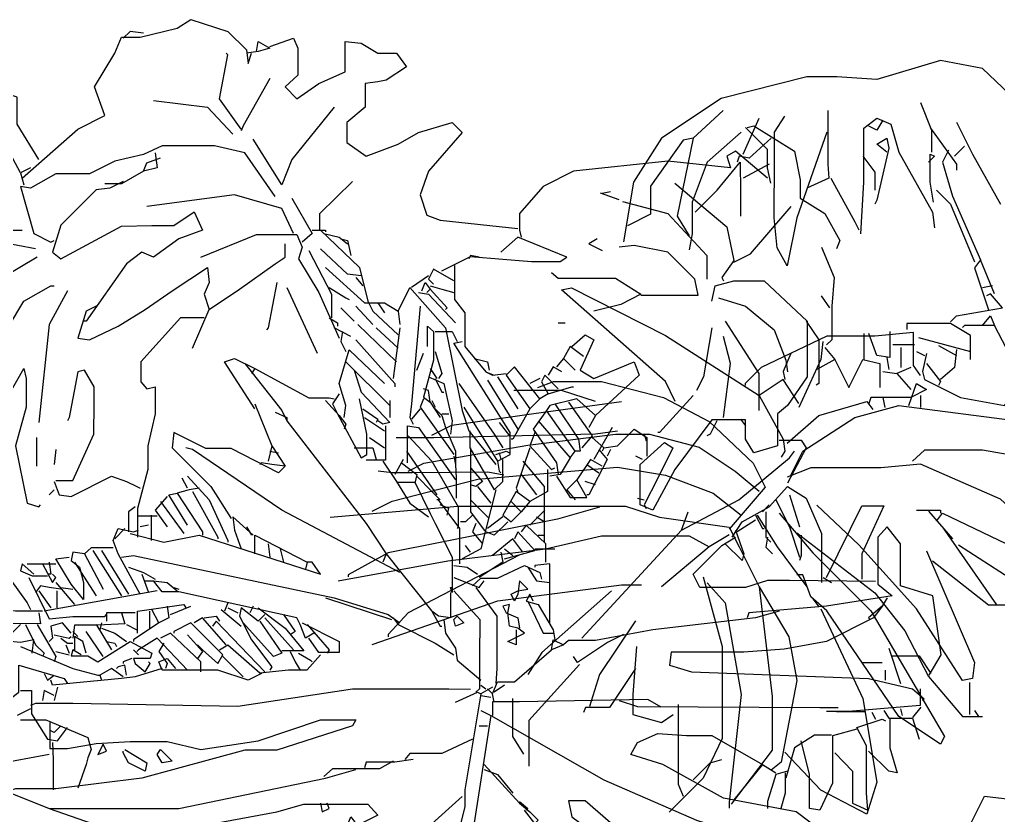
# Model space of a CAD drawing. Extents: x -109 to 1815, y -14679 to 345.
# Drawn here: x -96.2494 to -95.8297, y -47.011 to -46.6696 of the extents above; entities that cross this region are included whole.
import ezdxf

# ---------------------------------------------------------------- set-up
doc = ezdxf.new("R2010")
doc.units = 0
doc.header["$MEASUREMENT"] = 0
doc.layers.get('0').update_dxf_attribs({"linetype": 'CONTINUOUS'})
doc.layers.add('linha-vista-3', color=1, linetype='CONTINUOUS')

# ---------------------------------------------------------------- blocks, each defined once
blk = doc.blocks.new('JARDIM_5')
at = {"linetype": 'Continuous'}
for points in [[(-0.07271, 0.32612), (-0.03863, 0.35607), (-0.0221, 0.36433), (-0.0283, 0.38189), (-0.01591, 0.40254), (-0.01177, 0.41235), (-0.00042, 0.41235), (0.0223, 0.41803), (0.03057, 0.4232), (0.05329, 0.41597), (0.06465, 0.40461), (0.06568, 0.39635), (0.06774, 0.40254)], [(0.00165, 0.41494), (-0.00661, 0.41597), (-0.01074, 0.41184)], [(0.07084, 0.40358), (0.07187, 0.40977), (0.0791, 0.40564), (0.07187, 0.40358), (0.06465, 0.40254)], [(0.0791, 0.40667), (0.09356, 0.41184), (0.09615, 0.40564), (0.09615, 0.38912), (0.0884, 0.38189), (0.09563, 0.37466), (0.10906, 0.38395), (0.12506, 0.39118), (0.12506, 0.40977), (0.13487, 0.40874), (0.1452, 0.40254), (0.15656, 0.40254), (0.16276, 0.39428), (0.15036, 0.38602), (0.1452, 0.38499), (0.13746, 0.38395), (0.13746, 0.3695), (0.12609, 0.3602), (0.12609, 0.34781), (0.13797, 0.33955), (0.15759, 0.34677), (0.16999, 0.354), (0.19064, 0.3602), (0.19684, 0.354), (0.17618, 0.33025), (0.17102, 0.31579), (0.17515, 0.3034), (0.18341, 0.3003), (0.23092, 0.29514)], [(0.06155, 0.35607), (0.04812, 0.37466), (0.05329, 0.40151), (0.05225, 0.40254)], [(0.0791, 0.38705), (0.06258, 0.35813), (0.06155, 0.35504)], [(-0.06238, 0.33748), (-0.07581, 0.35917), (-0.07581, 0.37569), (-0.08717, 0.37931), (-0.09853, 0.37931), (-0.10576, 0.3695), (-0.10576, 0.33955), (-0.09233, 0.30546), (-0.0851, 0.2941), (-0.07271, 0.2941)], [(0.00785, 0.37363), (0.04089, 0.3695), (0.05639, 0.35297)], [(0.11835, 0.3695), (0.09253, 0.33748), (0.08633, 0.32199), (0.06878, 0.34987)], [(0.38583, 0.32302), (0.38376, 0.33232), (0.38376, 0.34368), (0.37034, 0.3571)], [(0.37137, 0.3571), (0.3755, 0.35813), (0.40029, 0.34264), (0.4039, 0.32509), (0.4039, 0.31373), (0.41888, 0.30443), (0.42817, 0.28791), (0.42611, 0.28275)], [(-0.07374, 0.32922), (-0.08304, 0.34677)], [(0.0822, 0.31476), (0.06362, 0.34161), (0.04503, 0.34574), (0.01301, 0.34574), (0.00165, 0.34058), (-0.01591, 0.33645), (-0.0314, 0.3287), (-0.05205, 0.3287), (-0.06755, 0.31992), (-0.07374, 0.32096), (-0.06548, 0.29204), (-0.05515, 0.28688), (-0.05309, 0.28791)], [(0.38376, 0.32612), (0.36414, 0.34264), (0.35898, 0.33955), (0.36105, 0.33232), (0.32283, 0.33645), (0.265, 0.33025), (0.24641, 0.32096), (0.23195, 0.30443), (0.23195, 0.2941), (0.23298, 0.28997)], [(0.00888, 0.34161), (0.00991, 0.33232), (0.00165, 0.33025), (-0.01177, 0.32251), (-0.0221, 0.32251)], [(0.00165, 0.33025), (0.00371, 0.33541), (0.01198, 0.33851)], [(-0.06755, 0.33232), (-0.07374, 0.32922), (-0.07168, 0.32199)], [(-0.01074, 0.32405), (-0.019, 0.31992), (-0.02727, 0.31889), (-0.04895, 0.2972), (-0.05412, 0.28068), (-0.04895, 0.27655), (-0.01177, 0.29669), (0.00681, 0.29695), (0.02024, 0.29695), (0.03263, 0.30546), (0.0378, 0.2941), (0.02334, 0.28894), (0.00785, 0.27758), (0.00062, 0.28068), (-0.00868, 0.27345), (-0.03346, 0.23834), (-0.03553, 0.23834)], [(0.10957, 0.2941), (0.10957, 0.30443), (0.12971, 0.32405)], [(0.28256, 0.31683), (0.28772, 0.31786)], [(0.32696, 0.32302), (0.35898, 0.29617), (0.36311, 0.27552), (0.35588, 0.26519), (0.35691, 0.26312)], [(0.09356, 0.29204), (0.08633, 0.30753), (0.05742, 0.31579), (0.00371, 0.30856)], [(0.09253, 0.31373), (0.10492, 0.29204), (0.09873, 0.28688)], [(0.29288, 0.31269), (0.28152, 0.31683)], [(0.29495, 0.31166), (0.32283, 0.30443), (0.34659, 0.27861), (0.34659, 0.26415)], [(0.36311, 0.27448), (0.37344, 0.27965), (0.39822, 0.30856)], [(0.10492, 0.2941), (0.11319, 0.2941), (0.11319, 0.29307)], [(0.11009, 0.2941), (0.13384, 0.27138), (0.13901, 0.25073), (0.1421, 0.24453), (0.15759, 0.23007)], [(0.03676, 0.27758), (0.07084, 0.29152), (0.09563, 0.29152), (0.09873, 0.28378), (0.09666, 0.27655), (0.10906, 0.25589), (0.12145, 0.22801)], [(0.11215, 0.29204), (0.12145, 0.28997), (0.12661, 0.28584)], [(0.12248, 0.28894), (0.12661, 0.28791), (0.12868, 0.27861)], [(0.18445, 0.26932), (0.202, 0.2781), (0.22163, 0.27629), (0.23918, 0.27487), (0.25674, 0.27487), (0.26087, 0.27758), (0.23092, 0.28997), (0.22059, 0.28068)], [(0.27946, 0.28894), (0.27429, 0.28584), (0.28256, 0.28171)], [(-0.06445, 0.28275), (-0.08613, 0.28688), (-0.09956, 0.28171), (-0.11815, 0.25486), (-0.12435, 0.24866)], [(0.0316, 0.22181), (0.04193, 0.24557), (0.06052, 0.25796), (0.0822, 0.27345), (0.0884, 0.27758), (0.0884, 0.28584)], [(0.13487, 0.26622), (0.12661, 0.26725), (0.11009, 0.28275)], [(0.30631, 0.25434), (0.34142, 0.25434), (0.33936, 0.26415), (0.32283, 0.28068), (0.30218, 0.28481), (0.29288, 0.28378)], [(0.41681, 0.28378), (0.42456, 0.26519), (0.42327, 0.24763), (0.42327, 0.22698), (0.41991, 0.22388)], [(-0.06341, 0.27758), (-0.09646, 0.25796), (-0.12435, 0.22491)], [(0.10286, 0.28171), (0.1168, 0.25486), (0.1168, 0.2404)], [(0.20717, 0.27758), (0.202, 0.27861), (0.20097, 0.27655)], [(-0.02727, 0.24763), (-0.03346, 0.24453), (-0.03863, 0.22801), (-0.0314, 0.22698), (-0.01384, 0.23524), (0.00268, 0.24557), (0.01921, 0.25693), (0.04089, 0.27138), (0.04193, 0.26209), (0.03883, 0.25486), (0.04193, 0.24557)], [(0.11319, 0.27138), (0.13694, 0.2497), (0.14933, 0.2497), (0.15759, 0.24453), (0.16482, 0.25899), (0.18651, 0.23421), (0.19684, 0.1836), (0.20097, 0.17121), (0.21749, 0.15055)], [(0.19168, 0.26312), (0.17928, 0.27035), (0.17618, 0.26415), (0.17928, 0.26106)], [(0.19219, 0.27242), (0.19219, 0.25176), (0.19839, 0.2435), (0.19839, 0.22284), (0.2113, 0.20735), (0.21646, 0.20529)], [(0.13178, 0.26519), (0.13591, 0.26002)], [(0.17618, 0.26622), (0.16586, 0.25899)], [(0.25157, 0.26829), (0.2557, 0.26467), (0.29082, 0.26467), (0.30631, 0.25486), (0.29392, 0.24866), (0.27739, 0.24453)], [(-0.10885, 0.18876), (-0.07168, 0.25073), (-0.05515, 0.26002), (-0.05309, 0.26002)], [(0.08324, 0.26209), (0.07807, 0.23421), (0.07704, 0.23317)], [(0.08943, 0.25899), (0.10802, 0.21871)], [(0.11525, 0.25899), (0.12558, 0.25279), (0.12765, 0.25176)], [(0.17205, 0.25693), (0.17412, 0.26209), (0.17722, 0.25796), (0.17515, 0.25589)], [(0.17722, 0.26002), (0.18445, 0.25796), (0.19168, 0.25589)], [(0.17722, 0.25796), (0.18754, 0.2466), (0.18651, 0.24557)], [(0.34969, 0.25073), (0.35175, 0.26002), (0.36311, 0.26312), (0.3817, 0.26312), (0.40804, 0.23834), (0.40804, 0.20426), (0.39616, 0.1867), (0.38996, 0.18154), (0.38996, 0.16191), (0.3755, 0.15778), (0.37034, 0.16604), (0.37034, 0.17792), (0.34969, 0.17792), (0.32696, 0.14745), (0.31354, 0.12267), (0.30579, 0.12577), (0.30579, 0.15055), (0.32077, 0.16398), (0.32593, 0.16088), (0.31664, 0.14229), (0.30837, 0.12577), (0.30941, 0.1237)], [(-0.04482, 0.25693), (-0.05618, 0.23627), (-0.06238, 0.17637)], [(0.16999, 0.25589), (0.17618, 0.25486), (0.19271, 0.2373)], [(0.35382, 0.25279), (0.37034, 0.24763), (0.3879, 0.23317), (0.39512, 0.21458), (0.39616, 0.20735)], [(0.42198, 0.2466), (0.41681, 0.25383)], [(0.12248, 0.2466), (0.13074, 0.23834)], [(0.13178, 0.24763), (0.1421, 0.23627)], [(0.1452, 0.2497), (0.14933, 0.2435)], [(0.17102, 0.24763), (0.16586, 0.18773), (0.16482, 0.17947), (0.16689, 0.17534)], [(0.03883, 0.2404), (0.02437, 0.2404), (0.0001, 0.21355), (0.0001, 0.20116), (0.00371, 0.19703), (0.00888, 0.19806), (0.00888, 0.18154), (0.00423, 0.16191), (0.00423, 0.14745), (-0.00196, 0.1237), (-0.00196, 0.10614)], [(0.11525, 0.2404), (0.12042, 0.2373), (0.12042, 0.23524)], [(0.15759, 0.24453), (0.15863, 0.23627)], [(0.12868, 0.22904), (0.11835, 0.23421)], [(0.15656, 0.21355), (0.13281, 0.23627)], [(0.15759, 0.22181), (0.14417, 0.23421)], [(0.15863, 0.23421), (0.15449, 0.20322)], [(0.17567, 0.22284), (0.17567, 0.23524), (0.17928, 0.23214), (0.17928, 0.21458), (0.17308, 0.19186), (0.17722, 0.18876), (0.17618, 0.19599), (0.17308, 0.19703)], [(0.2557, 0.2373), (0.25984, 0.2373)], [(0.34969, 0.23421), (0.34452, 0.20426), (0.34039, 0.19599)], [(0.35795, 0.23834), (0.3786, 0.20632), (0.3786, 0.18567), (0.3786, 0.1836)], [(0.40752, 0.23834), (0.41527, 0.22698), (0.41527, 0.20013), (0.41371, 0.19909)], [(0.12351, 0.23214), (0.12248, 0.22594), (0.12558, 0.21975)], [(0.18031, 0.23214), (0.19064, 0.23214), (0.19374, 0.22594)], [(0.26397, 0.22284), (0.27223, 0.23007), (0.27739, 0.22698), (0.26913, 0.20839), (0.27739, 0.20322), (0.30218, 0.21355), (0.30528, 0.20529), (0.27843, 0.1805), (0.27429, 0.17327)], [(0.35691, 0.17947), (0.36105, 0.21252), (0.35691, 0.22904)], [(0.13178, 0.22698), (0.15553, 0.20013), (0.15553, 0.19806)], [(0.21853, 0.15262), (0.22627, 0.15675), (0.22627, 0.17018), (0.19168, 0.22491), (0.19684, 0.22594)], [(0.2712, 0.21665), (0.26293, 0.22284), (0.2588, 0.21562), (0.26603, 0.20839)], [(0.12455, 0.17947), (0.12558, 0.1867), (0.12145, 0.20013), (0.12765, 0.22078), (0.14933, 0.20013)], [(0.16895, 0.20839), (0.17308, 0.21871)], [(0.18031, 0.21975), (0.18445, 0.20632), (0.18238, 0.20322)], [(0.06981, 0.18463), (0.05122, 0.21355), (0.05742, 0.21562), (0.06981, 0.20942), (0.06774, 0.20632)], [(0.06362, 0.21252), (0.08633, 0.1836), (0.08943, 0.1774), (0.13797, 0.11441), (0.15036, 0.09582), (0.1483, 0.09065)], [(0.12558, 0.21355), (0.15243, 0.1867)], [(0.20407, 0.21562), (0.21233, 0.21355), (0.21336, 0.20839)], [(0.23815, 0.18463), (0.24434, 0.19083), (0.22885, 0.21045), (0.22369, 0.20529), (0.23815, 0.18463), (0.22782, 0.16604), (0.22679, 0.16604)], [(0.25777, 0.20735), (0.25261, 0.21045), (0.24951, 0.20529)], [(0.2588, 0.21562), (0.25467, 0.21045)], [(-0.08097, 0.1929), (-0.07168, 0.20942), (-0.07013, 0.20322), (-0.07013, 0.18567), (-0.07684, 0.16191), (-0.06961, 0.1268), (-0.06238, 0.12473), (-0.06135, 0.12577)], [(-0.05205, 0.14074), (-0.04173, 0.14074), (-0.02882, 0.16914), (-0.02856, 0.18773), (-0.02856, 0.19806), (-0.0345, 0.20839), (-0.03863, 0.20735), (-0.04379, 0.17947), (-0.04482, 0.1774)], [(0.06981, 0.20942), (0.10286, 0.19135), (0.11525, 0.19135), (0.11835, 0.19083)], [(0.13074, 0.20839), (0.13487, 0.19496), (0.15243, 0.17637), (0.1483, 0.17534), (0.1452, 0.1774)], [(0.17618, 0.20426), (0.18548, 0.20013), (0.19064, 0.1774), (0.18961, 0.16914)], [(0.17722, 0.20942), (0.18135, 0.20322)], [(0.2113, 0.20735), (0.21543, 0.20529), (0.22369, 0.20632)], [(0.21853, 0.20426), (0.23092, 0.18463)], [(0.2557, 0.19703), (0.24744, 0.20529), (0.24538, 0.20116), (0.24951, 0.19393), (0.24434, 0.19083)], [(0.18031, 0.20322), (0.18445, 0.19496), (0.18548, 0.19496)], [(0.19477, 0.20013), (0.21646, 0.16914), (0.22163, 0.16088)], [(0.21233, 0.20219), (0.23092, 0.17224)], [(0.24434, 0.20322), (0.23815, 0.20013)], [(0.24951, 0.19393), (0.26397, 0.19806), (0.265, 0.19806)], [(0.12145, 0.19393), (0.11732, 0.18773), (0.12042, 0.18154), (0.13487, 0.15468), (0.13849, 0.15675), (0.13849, 0.16914), (0.13384, 0.19083)], [(0.33832, 0.1929), (0.31767, 0.17018), (0.31664, 0.17018)], [(0.06981, 0.18773), (0.08014, 0.16191), (0.07807, 0.15262)], [(0.11319, 0.1898), (0.12145, 0.1805), (0.12558, 0.17534), (0.12455, 0.17224)], [(0.15243, 0.1898), (0.15243, 0.17947)], [(0.17308, 0.19083), (0.17102, 0.18567), (0.19168, 0.15675)], [(0.17722, 0.18876), (0.18341, 0.17947)], [(0.17825, 0.1898), (0.18031, 0.18567)], [(0.27843, 0.1805), (0.26707, 0.19083), (0.25054, 0.1867), (0.24848, 0.1836)], [(0.25364, 0.18773), (0.2681, 0.16604), (0.26913, 0.15882), (0.26603, 0.15882)], [(0.2619, 0.18876), (0.27636, 0.16811), (0.27016, 0.16088)], [(0.0822, 0.18257), (0.08943, 0.17947), (0.08943, 0.1774)], [(0.13591, 0.18463), (0.1452, 0.17844), (0.14417, 0.17637)], [(0.17102, 0.18463), (0.16586, 0.17844)], [(0.17928, 0.18567), (0.18445, 0.1805), (0.18651, 0.17327), (0.19271, 0.15882), (0.19271, 0.15055)], [(0.18445, 0.18154), (0.18858, 0.18154)], [(0.19787, 0.18567), (0.21853, 0.15262), (0.21956, 0.14642), (0.22059, 0.14539)], [(0.24331, 0.1774), (0.26293, 0.15468), (0.26603, 0.15882), (0.24848, 0.1836), (0.24021, 0.17224), (0.25467, 0.15159), (0.2557, 0.14436)], [(0.13694, 0.17947), (0.14933, 0.17121)], [(0.14985, 0.17431), (0.14985, 0.15313), (0.13797, 0.15313)], [(0.16327, 0.15159), (0.16327, 0.17431), (0.16999, 0.17327), (0.19271, 0.14126)], [(0.21956, 0.17637), (0.22575, 0.16811)], [(0.35278, 0.1774), (0.34865, 0.16914), (0.34659, 0.16811)], [(0.36724, 0.17844), (0.37034, 0.17431)], [(0.08014, 0.16191), (0.0884, 0.14952), (0.08427, 0.14539), (0.05535, 0.16036), (0.03986, 0.16036), (0.02024, 0.17018), (0.01921, 0.16088), (0.04296, 0.13713), (0.05535, 0.1175)], [(0.16379, 0.16811), (0.17825, 0.15262), (0.19426, 0.12473), (0.19426, 0.11234), (0.19374, 0.11131)], [(0.20149, 0.17121), (0.20149, 0.16088), (0.21646, 0.13506), (0.22163, 0.14023), (0.22163, 0.15262), (0.22163, 0.15365)], [(0.24125, 0.17018), (0.23815, 0.16191), (0.25157, 0.14745), (0.25364, 0.14849)], [(0.28875, 0.17327), (0.27739, 0.15365)], [(0.28359, 0.16088), (0.29185, 0.16191), (0.30218, 0.17224), (0.30992, 0.16708), (0.30992, 0.15572)], [(0.30837, 0.16914), (0.30941, 0.16501)], [(-0.06393, 0.16708), (-0.06393, 0.14952)], [(0.14004, 0.16708), (0.14933, 0.16088)], [(0.27636, 0.16708), (0.28359, 0.16088), (0.28256, 0.15882)], [(0.39099, 0.16553), (0.40442, 0.16553), (0.40752, 0.16088), (0.39616, 0.13919)], [(-0.05205, 0.15985), (-0.05309, 0.15055)], [(0.15863, 0.08446), (0.08633, 0.12267), (0.0316, 0.15985), (0.02747, 0.16088)], [(0.0791, 0.15882), (0.08427, 0.15778)], [(0.13074, 0.16088), (0.1421, 0.16088), (0.14417, 0.15365)], [(0.16276, 0.15882), (0.18135, 0.13196)], [(0.202, 0.16088), (0.202, 0.12164), (0.21027, 0.11028), (0.2113, 0.11028)], [(0.21749, 0.15675), (0.22369, 0.15882), (0.22575, 0.15778)], [(0.21956, 0.15778), (0.22059, 0.15365)], [(0.23815, 0.16088), (0.22989, 0.13609), (0.23092, 0.13403)], [(0.27016, 0.04418), (0.3311, 0.11028), (0.36621, 0.12887), (0.39719, 0.15468), (0.40029, 0.15882)], [(0.28049, 0.15985), (0.28566, 0.15365), (0.27429, 0.13196), (0.27326, 0.13196)], [(0.28772, 0.15985), (0.28566, 0.15572)], [(0.0884, 0.14952), (0.08014, 0.15055), (0.07394, 0.15159), (0.07291, 0.15055)], [(0.1483, 0.15262), (0.15656, 0.14023), (0.16482, 0.1268), (0.17618, 0.11854)], [(0.16069, 0.15365), (0.15553, 0.14436)], [(0.15966, 0.15159), (0.16895, 0.14436), (0.16792, 0.13919)], [(0.19168, 0.15572), (0.19271, 0.15055), (0.19322, 0.14229), (0.19322, 0.1299)], [(0.23402, 0.15262), (0.24693, 0.13713), (0.24693, 0.10305)], [(0.26293, 0.15468), (0.25674, 0.14436), (0.25054, 0.14332)], [(0.28256, 0.14952), (0.27533, 0.15365), (0.26707, 0.14126)], [(0.27326, 0.15055), (0.28049, 0.14539)], [(0.30734, 0.15365), (0.30321, 0.15572)], [(0.202, 0.14849), (0.20923, 0.14023), (0.2051, 0.13713), (0.202, 0.13816)], [(0.24899, 0.14745), (0.24899, 0.13403), (0.23815, 0.12783), (0.23298, 0.12164), (0.22679, 0.12783)], [(0.23298, 0.14436), (0.24228, 0.13196)], [(-0.05309, 0.14023), (-0.04999, 0.13196), (-0.04276, 0.13093), (-0.01797, 0.14332), (-0.00868, 0.14023), (-0.00248, 0.13713), (-0.00042, 0.13609)], [(0.0285, 0.13609), (0.0254, 0.14229)], [(0.0285, 0.14332), (0.04193, 0.12887), (0.05329, 0.10408), (0.05329, 0.10305)], [(0.15656, 0.13971), (0.16792, 0.13971), (0.17722, 0.1206), (0.18031, 0.11441), (0.19064, 0.09375), (0.19064, 0.07206), (0.18961, 0.07516), (0.19064, 0.07516)], [(0.16895, 0.14332), (0.17825, 0.13403), (0.18031, 0.13506)], [(0.25467, 0.14332), (0.26293, 0.13041), (0.27326, 0.13041), (0.26707, 0.14126), (0.26087, 0.13506), (0.26603, 0.12887)], [(0.27843, 0.13816), (0.27223, 0.14023)], [(-0.05309, 0.13506), (-0.05618, 0.13196)], [(0.0285, 0.11337), (0.01714, 0.13196), (0.0223, 0.133), (0.0378, 0.10924), (0.0378, 0.10718)], [(0.03573, 0.13609), (0.02953, 0.13506), (0.0223, 0.133)], [(0.0316, 0.13403), (0.04709, 0.10614), (0.04709, 0.10511)], [(0.17825, 0.13403), (0.18341, 0.12887)], [(0.21749, 0.13506), (0.2082, 0.09892), (0.19684, 0.09272)], [(0.20613, 0.13713), (0.2144, 0.1268)], [(0.23815, 0.12783), (0.22989, 0.13403), (0.22163, 0.11957), (0.22679, 0.11544), (0.23298, 0.12164)], [(0.36208, 0.10614), (0.36828, 0.11544), (0.3848, 0.12473), (0.39616, 0.13713), (0.40752, 0.1299), (0.41681, 0.10821), (0.41681, 0.07826)], [(0.39719, 0.13196), (0.40339, 0.11234)], [(0.01611, 0.13093), (0.00888, 0.12267), (0.01611, 0.11234)], [(0.01198, 0.12783), (0.02644, 0.10821)], [(0.19529, 0.08962), (0.19529, 0.11131), (0.18238, 0.12887), (0.18135, 0.12887)], [(0.202, 0.12887), (0.21336, 0.1175)], [(0.30424, 0.1299), (0.30837, 0.12887)], [(0.38893, 0.12887), (0.39719, 0.11234), (0.40339, 0.09375)], [(-0.00352, 0.12473), (-0.00765, 0.12164), (-0.00765, 0.10924)], [(0.17722, 0.1206), (0.18031, 0.11441)], [(0.18754, 0.11957), (0.18858, 0.1237), (0.18341, 0.12577)], [(0.24744, 0.12267), (0.23815, 0.11337)], [(0.3311, 0.11028), (0.33523, 0.12164)], [(0.3848, 0.12577), (0.38067, 0.12164)], [(0.38273, 0.12164), (0.38273, 0.10614), (0.38583, 0.10305)], [(0.41991, 0.08136), (0.4416, 0.12525), (0.45502, 0.12525), (0.4416, 0.09582), (0.4416, 0.08033)], [(-0.00145, 0.11905), (0.00991, 0.11905)], [(0.0063, 0.11957), (0.0063, 0.10408)], [(0.06878, 0.10718), (0.05639, 0.11854), (0.05742, 0.11028), (0.06155, 0.09892)], [(0.20304, 0.11957), (0.1989, 0.11544), (0.19581, 0.11544)], [(0.2051, 0.11441), (0.20304, 0.10924), (0.20923, 0.10201)], [(0.22472, 0.11544), (0.21646, 0.10718), (0.2113, 0.10924)], [(0.22163, 0.11854), (0.21233, 0.11131)], [(0.24228, 0.11854), (0.24744, 0.11544)], [(0.37654, 0.11647), (0.36518, 0.10924)], [(0.37654, 0.11957), (0.38067, 0.11131), (0.3817, 0.11131)], [(-0.00042, 0.07103), (-0.01384, 0.09582), (-0.01694, 0.10408), (-0.01384, 0.11131), (-0.00455, 0.10924), (-0.00145, 0.11028)], [(-0.00971, 0.11131), (-0.01591, 0.10511)], [(-0.00661, 0.10821), (0.01404, 0.10305), (0.03573, 0.10718), (0.11009, 0.08342), (0.10492, 0.09065), (0.10183, 0.09065)], [(0.00475, 0.11337), (-0.00042, 0.11234)], [(0.06465, 0.11234), (0.06774, 0.10718)], [(0.22266, 0.09272), (0.24125, 0.09788), (0.23092, 0.10924), (0.22885, 0.10511)], [(0.24796, 0.09065), (0.24796, 0.10201), (0.23608, 0.11337), (0.23298, 0.10924)], [(0.36414, 0.11028), (0.36931, 0.09582), (0.36828, 0.09169), (0.35795, 0.10201)], [(0.48291, 0.02146), (0.49014, 0.03385), (0.48497, 0.07), (0.46535, 0.07619), (0.46535, 0.10201), (0.45709, 0.11234), (0.45141, 0.10614), (0.45141, 0.07723), (0.46019, 0.07), (0.41991, 0.0638), (0.37241, 0.05967), (0.37137, 0.05657)], [(0.06981, 0.09582), (0.06981, 0.10718), (0.10183, 0.09065), (0.10079, 0.08652)], [(0.07807, 0.10201), (0.0791, 0.09375)], [(0.23402, 0.09685), (0.22782, 0.10511), (0.21543, 0.09478)], [(0.24331, 0.10718), (0.24744, 0.10718)], [(0.44986, 0.07878), (0.39719, 0.07955), (0.38376, 0.07955), (0.37034, 0.07516), (0.34246, 0.07516), (0.33832, 0.08342), (0.35588, 0.10098), (0.36414, 0.10614)], [(0.38376, 0.10614), (0.38273, 0.09995), (0.38686, 0.09582)], [(0.40442, 0.10718), (0.40442, 0.09478), (0.40339, 0.09169)], [(-0.0345, 0.09582), (-0.04173, 0.09685), (-0.04276, 0.09169), (-0.03759, 0.08756), (-0.03501, 0.07826), (-0.03501, 0.06793), (-0.04276, 0.07723), (-0.05205, 0.09272), (-0.04379, 0.09375)], [(-0.01694, 0.09943), (-0.03036, 0.09943), (-0.0345, 0.09582), (-0.02314, 0.07413)], [(-0.02933, 0.09788), (-0.01177, 0.07)], [(-0.02417, 0.09788), (-0.00765, 0.07103)], [(0.0853, 0.09892), (0.08737, 0.09065)], [(0.202, 0.09685), (0.1989, 0.10098)], [(0.22059, 0.09685), (0.22163, 0.09065), (0.20717, 0.08136)], [(0.22266, 0.09892), (0.22782, 0.09478)], [(0.24125, 0.09892), (0.25364, 0.09892)], [(-0.05618, 0.09065), (-0.05515, 0.08342), (-0.05722, 0.08342)], [(-0.04069, 0.09065), (-0.02727, 0.07)], [(-0.01177, 0.09375), (-0.00455, 0.09478), (0.11835, 0.06897), (0.1514, 0.05864), (0.15863, 0.05347)], [(0.15036, 0.09582), (0.17825, 0.0607), (0.18341, 0.05141), (0.18445, 0.05141)], [(-0.06548, 0.08342), (-0.07271, 0.08962), (-0.07374, 0.08549), (-0.06651, 0.08239), (-0.05722, 0.08239)], [(-0.06961, 0.08962), (-0.05205, 0.08962)], [(-0.06032, 0.08962), (-0.05412, 0.07826), (-0.05205, 0.08136), (-0.05412, 0.08342)], [(-0.00765, 0.08756), (0.00165, 0.08446), (0.00888, 0.08033)], [(0.19168, 0.08859), (0.19994, 0.08756), (0.20613, 0.08342)], [(0.20304, 0.07619), (0.2082, 0.08084), (0.21853, 0.08084), (0.23505, 0.08859), (0.24434, 0.08446), (0.24538, 0.08033)], [(0.23711, 0.08756), (0.24228, 0.07929), (0.25054, 0.07826)], [(0.25054, 0.05347), (0.25054, 0.08962), (0.24125, 0.08859), (0.24125, 0.08756)], [(-0.07994, 0.08033), (-0.06961, 0.06587), (-0.06755, 0.06174)], [(-0.06858, 0.08136), (-0.05618, 0.05606), (-0.04173, 0.05735), (-0.0221, 0.05735), (-0.02107, 0.05864)], [(-0.05205, 0.07826), (-0.04069, 0.06483)], [(0.00062, 0.08342), (0.00475, 0.07206)], [(0.00268, 0.07929), (0.00785, 0.07929)], [(0.10596, 0.04728), (0.10079, 0.04418), (0.09769, 0.05244), (0.09563, 0.05657), (0.02334, 0.07258), (0.01301, 0.07258), (0.00785, 0.07929), (0.01611, 0.07826), (0.0223, 0.0731)], [(0.19168, 0.08136), (0.20717, 0.07516), (0.21027, 0.07929)], [(0.23092, 0.0731), (0.23711, 0.07413), (0.23195, 0.07929), (0.23092, 0.07103), (0.22885, 0.0669), (0.22679, 0.07103), (0.23092, 0.0731)], [(0.41785, 0.08136), (0.42301, 0.07826)], [(-0.06032, 0.0607), (-0.07684, 0.0607), (-0.13984, 0.06897), (-0.16875, 0.07723), (-0.19044, 0.06174), (-0.19251, 0.05761)], [(-0.04895, 0.07413), (-0.05618, 0.07516), (-0.06135, 0.07619), (-0.06445, 0.07206)], [(-0.06238, 0.0731), (-0.05515, 0.06277)], [(0.00991, 0.0731), (-0.05928, 0.0607)], [(-0.05154, 0.0731), (-0.05154, 0.06277)], [(-0.04895, 0.07516), (-0.04173, 0.07413)], [(0.02024, 0.07516), (0.02334, 0.07413)], [(0.18961, 0.07206), (0.18961, 0.05657), (0.18238, 0.05761), (0.17825, 0.0607)], [(0.19168, 0.0731), (0.20768, 0.05554), (0.20742, 0.03282), (0.20742, 0.0132), (0.2051, 0.01113)], [(0.2051, 0.07516), (0.21801, 0.05761), (0.21801, 0.02559), (0.21749, 0.0163)], [(0.11319, 0.06897), (0.15346, 0.05554)], [(0.24021, 0.0669), (0.23815, 0.07103), (0.23608, 0.0669), (0.24331, 0.06483), (0.25261, 0.04934), (0.25364, 0.04315)], [(0.23711, 0.0669), (0.24641, 0.04728), (0.25261, 0.04728)], [(0.45709, 0.06897), (0.45399, 0.0638), (0.44573, 0.05657), (0.44676, 0.05554)], [(-0.00196, 0.04728), (-0.00196, 0.0607), (0.02644, 0.06483), (0.02747, 0.06277)], [(0.00526, 0.0607), (0.00526, 0.05038)], [(0.01611, 0.0638), (0.01714, 0.05657), (0.01094, 0.05347), (0.00681, 0.06174)], [(0.01817, 0.05864), (0.03057, 0.0638)], [(0.04916, 0.06174), (0.06155, 0.05141)], [(0.05329, 0.06587), (0.05122, 0.0607)], [(0.05329, 0.06277), (0.05948, 0.05967)], [(0.07601, 0.05864), (0.07187, 0.05451), (0.06155, 0.06277), (0.06052, 0.05761), (0.06774, 0.04315), (0.08014, 0.02662), (0.0791, 0.02456)], [(0.06878, 0.0638), (0.06671, 0.05967)], [(0.07187, 0.06277), (0.0884, 0.05038), (0.09976, 0.03643), (0.08633, 0.03643)], [(0.22989, 0.04934), (0.22989, 0.04005), (0.22472, 0.04211), (0.23092, 0.04521), (0.23505, 0.04728), (0.23092, 0.05038), (0.22575, 0.05141), (0.22472, 0.05967), (0.22575, 0.06483), (0.22163, 0.0638), (0.22369, 0.05967), (0.23092, 0.05657), (0.23195, 0.05038)], [(0.39099, 0.0607), (0.37654, 0.05657), (0.31354, 0.04934), (0.27843, 0.04263), (0.2619, 0.04263), (0.2588, 0.04005)], [(0.45399, 0.0638), (0.44883, 0.05657), (0.41991, 0.04211), (0.39409, 0.03747), (0.36931, 0.03566), (0.3249, 0.03566), (0.32387, 0.02766), (0.33729, 0.02352), (0.44573, 0.01939), (0.47258, 0.0132), (0.47981, 0.007), (0.47878, 0.00597)], [(-0.06238, 0.05967), (-0.06135, 0.05296), (-0.10266, 0.05322), (-0.12021, 0.05283), (-0.17185, 0.0547), (-0.19457, 0.0547), (-0.21729, 0.03075), (-0.21006, 0.02249), (-0.208, 0.02249)], [(-0.01177, 0.05967), (-0.00971, 0.05296), (-0.02623, 0.05218), (-0.04069, 0.05218), (-0.04173, 0.04418)], [(-0.00352, 0.05967), (-0.01074, 0.05967), (-0.02107, 0.05967), (-0.02107, 0.05451)], [(0.05225, 0.04005), (0.0378, 0.05657), (0.03263, 0.05347)], [(0.03883, 0.05657), (0.04606, 0.05761), (0.04812, 0.05451)], [(0.07601, 0.02352), (0.04606, 0.05451), (0.04399, 0.05141)], [(0.07291, 0.05451), (0.08633, 0.03488), (0.08117, 0.03282), (0.06258, 0.05347)], [(0.07601, 0.05657), (0.09356, 0.03695)], [(0.08737, 0.05864), (0.0946, 0.04831), (0.0915, 0.04624)], [(0.15449, 0.05657), (0.15759, 0.05244), (0.18031, 0.04108), (0.19168, 0.03385)], [(0.18548, 0.05554), (0.18651, 0.04728), (0.19271, 0.03798), (0.19374, 0.03075), (0.2082, 0.01836)], [(0.19374, 0.05761), (0.19787, 0.05347), (0.19271, 0.05141), (0.19168, 0.05554), (0.19374, 0.05761)], [(-0.07374, 0.05244), (-0.07994, 0.04624), (-0.09439, 0.04624)], [(-0.07064, 0.05244), (-0.06445, 0.04005), (-0.05928, 0.03488), (-0.06032, 0.03282)], [(-0.06341, 0.05244), (-0.05205, 0.03282), (-0.05309, 0.02972)], [(-0.04276, 0.04728), (-0.04792, 0.05347), (-0.05515, 0.05141), (-0.05412, 0.04418), (-0.05618, 0.04211)], [(-0.04173, 0.04831), (-0.03863, 0.04521)], [(-0.02314, 0.03282), (-0.03346, 0.04831)], [(-0.02727, 0.05244), (-0.01797, 0.03695)], [(-0.02417, 0.05347), (-0.0252, 0.04934)], [(-0.02417, 0.05038), (-0.01591, 0.04728), (-0.00868, 0.04211)], [(-0.00868, 0.05244), (-0.00248, 0.04934)], [(0.01094, 0.05347), (-0.00455, 0.04315), (-0.00455, 0.04211)], [(0.0347, 0.04005), (0.0378, 0.03695), (0.04709, 0.02869), (0.05019, 0.03385), (0.03057, 0.05347), (0.02024, 0.04831), (0.02024, 0.04728)], [(0.09873, 0.05347), (0.12145, 0.04211), (0.12145, 0.0354), (0.10906, 0.0354), (0.10286, 0.04418)], [(0.10183, 0.05244), (0.11525, 0.03695), (0.11422, 0.03488)], [(-0.06651, 0.03488), (-0.06548, 0.04315), (-0.07374, 0.0416), (-0.09233, 0.04341), (-0.10266, 0.04341), (-0.10576, 0.04315)], [(-0.05309, 0.04624), (-0.04379, 0.04418), (-0.04276, 0.04521)], [(-0.04895, 0.04418), (-0.04482, 0.04108), (-0.04173, 0.04108)], [(-0.03656, 0.03385), (-0.04173, 0.03695), (-0.04276, 0.03334), (-0.03243, 0.03334), (-0.02623, 0.02972), (-0.00661, 0.04211), (0.00681, 0.03488), (0.00578, 0.03179), (-0.00455, 0.03179), (-0.00352, 0.02869), (0.00268, 0.02352), (0.00578, 0.02869), (0.00475, 0.02972)], [(-0.03346, 0.03488), (-0.03553, 0.04211), (-0.04069, 0.04521), (-0.04069, 0.03695)], [(-0.02107, 0.04211), (-0.01591, 0.04108), (-0.01487, 0.03902)], [(0.0285, 0.02456), (0.00991, 0.04418), (-0.00145, 0.03695), (-0.00248, 0.03592)], [(0.03676, 0.02352), (0.03676, 0.02972), (0.01817, 0.04728), (0.01198, 0.04418)], [(0.0285, 0.04624), (0.0378, 0.03592), (0.0347, 0.03179)], [(0.21646, 0.00494), (0.21543, 0.0101), (0.21853, 0.01733), (0.22885, 0.01733), (0.25157, 0.03695), (0.25261, 0.04315), (0.2588, 0.04005), (0.25157, 0.03695)], [(-0.07374, 0.03902), (-0.04173, 0.02559), (-0.02623, 0.02146), (-0.0252, 0.02146)], [(-0.04586, 0.04005), (-0.04379, 0.03488)], [(-0.00145, 0.03385), (-0.00455, 0.03695)], [(0.01404, 0.04108), (0.01094, 0.03592), (0.01611, 0.02869), (0.01507, 0.02559)], [(0.04812, 0.03695), (0.05329, 0.04005), (0.07291, 0.02301), (0.09047, 0.02482), (0.10183, 0.02482), (0.11009, 0.03385)], [(0.45812, 0.03798), (0.46535, 0.0163)], [(-0.05205, 0.03592), (-0.04379, 0.03385)], [(-0.00558, 0.03179), (-0.01074, 0.02972), (-0.01074, 0.02869)], [(0.07394, 0.02249), (0.06568, 0.01836), (0.04709, 0.02456), (0.01301, 0.02456), (0.01094, 0.02972), (0.01611, 0.03179), (0.02127, 0.02559)], [(0.05019, 0.03282), (0.06258, 0.02043)], [(0.0915, 0.03592), (0.0946, 0.02972), (0.09769, 0.02456)], [(0.09666, 0.03488), (0.10389, 0.03075), (0.10492, 0.02972)], [(0.46019, 0.03334), (0.47671, 0.03334), (0.48394, 0.02249)], [(-0.16256, 0.02043), (-0.1543, 0.0163), (-0.12538, -0.00952), (-0.08407, 0.0039), (-0.07477, 0.01113), (-0.07477, 0.02766), (-0.04689, 0.01939), (-0.04482, 0.0163)], [(0.01301, 0.02559), (-0.00352, 0.02043), (-0.01177, 0.01939), (-0.05412, 0.01526), (-0.05515, 0.01836)], [(-0.01074, 0.02043), (-0.01797, 0.02559), (-0.0252, 0.02146), (-0.02417, 0.01836)], [(-0.00868, 0.02146), (-0.00971, 0.02766), (-0.01384, 0.02662), (-0.01487, 0.02559)], [(0.4416, 0.0292), (0.45399, 0.0292)], [(0.45606, 0.01836), (0.45606, 0.02456)], [(-0.05928, 0.02249), (-0.05722, 0.01836), (-0.05309, 0.02146)], [(-0.07374, 0.01216), (-0.06703, 0.01216), (-0.06703, -0.00229), (-0.05722, -0.01779), (-0.05102, -0.01882), (-0.04482, -0.01056)], [(0.202, 0.01268), (0.18858, 0.01294), (0.12971, 0.01294), (0.05948, 0.00235), (-0.04173, 0.00416), (-0.06445, 0.00416), (-0.06755, 0.00287)], [(-0.05309, 0.00907), (-0.05928, 0.01216), (-0.06032, 0.00597)], [(-0.05102, 0.01423), (-0.05309, 0.00597)], [(0.21543, 0.01423), (0.2082, 0.0101), (0.19839, -0.04877), (0.19839, -0.0591), (0.19168, -0.08595), (0.19168, -0.10247), (0.19064, -0.1035)], [(0.2082, 0.01526), (0.2113, 0.0132)], [(0.21233, 0.0132), (0.21543, 0.0101)], [(0.22266, 0.01526), (0.21646, 0.01113)], [(0.47723, 0.0132), (0.47723, 0.00287), (0.43334, -0.00075), (0.41991, -0.00075)], [(0.19271, 0.00494), (0.20613, 0.01113), (0.2082, 0.0101)], [(0.2082, 0.00907), (0.2144, 0.00803)], [(0.3187, 0.00184), (0.31044, 0.00648), (0.23195, 0.00519), (0.21543, 0.00519), (0.21543, -0.00333)], [(-0.06755, 0.0008), (-0.07581, -0.00333)], [(0.29288, 0.00597), (0.30424, 0.00235), (0.41578, 0.00158), (0.42714, 0.00158)], [(0.46535, 0.0008), (0.46638, -0.00333)], [(0.47774, 0.00184), (0.47258, -0.00436)], [(-0.05567, -0.00746), (-0.05567, -0.02347), (-0.04482, -0.02347), (-0.02727, -0.02037), (-0.00661, -0.01908), (0.01611, -0.01908), (0.03676, -0.02398), (0.07187, -0.01882), (0.11009, -0.00591), (0.13178, -0.00591), (0.12971, -0.00952), (0.08324, -0.0245), (0.06362, -0.0245), (0.00062, -0.04154), (-0.05205, -0.04825), (-0.07684, -0.04825), (-0.082, -0.0498), (-0.05618, -0.06013), (0.02334, -0.06013), (0.11319, -0.04154), (0.13178, -0.03637)], [(-0.07374, -0.00591), (-0.05825, -0.00591), (-0.03243, -0.01675), (-0.03036, -0.02398), (-0.03243, -0.02915), (-0.03346, -0.03328), (-0.03863, -0.04774)], [(0.2082, -0.00023), (0.2144, -0.00333), (0.20304, -0.07562), (0.20407, -0.07768)], [(0.2144, -0.00333), (0.28359, -0.04257), (0.34039, -0.06736), (0.41475, -0.09111), (0.45915, -0.10454), (0.46535, -0.10557), (0.46638, -0.10454)], [(0.42508, -0.02605), (0.43592, -0.03741), (0.43592, -0.05703), (0.44521, -0.06116), (0.44444, -0.05083), (0.44444, -0.02192), (0.4385, -0.01056), (0.45399, -0.00539), (0.45606, -0.00643)], [(0.42611, -0.00075), (0.44367, -0.00075)], [(0.45864, -0.00539), (0.45864, -0.02295), (0.46329, -0.03844), (0.45812, -0.03741), (0.44573, -0.02501)], [(0.4478, -0.00126), (0.44986, -0.00539)], [(0.45502, -0.00023), (0.45812, -0.00488), (0.47258, -0.00488), (0.47671, -0.01779)], [(-0.04895, -0.00952), (-0.05309, -0.01365), (-0.05515, -0.01262)], [(0.20717, -0.00952), (0.21233, -0.00952)], [(0.4385, -0.01159), (0.42352, -0.01572), (0.42352, -0.04464), (0.41578, -0.06116), (0.40958, -0.06013), (0.40958, -0.03947), (0.40442, -0.01882)], [(0.20304, -0.01779), (0.18445, -0.02656), (0.16482, -0.02656), (0.16172, -0.03018)], [(0.46638, -0.1097), (0.46535, -0.10247), (0.44986, -0.09008), (0.41888, -0.07562), (0.40132, -0.06219), (0.35691, -0.05393), (0.31973, -0.03328), (0.30011, -0.02708), (0.30424, -0.01985), (0.31664, -0.01417), (0.33419, -0.01546), (0.34969, -0.01546), (0.38067, -0.03328), (0.36311, -0.05496)], [(0.42301, -0.0152), (0.41268, -0.0152), (0.40029, -0.02295), (0.39512, -0.04154)], [(-0.05412, -0.01985), (-0.0536, -0.03018), (-0.0536, -0.04877)], [(-0.02314, -0.02088), (-0.02623, -0.02708), (-0.02107, -0.02501), (-0.02314, -0.02088)], [(-0.05618, -0.02708), (-0.08923, -0.03328), (-0.09026, -0.03224)], [(-0.00971, -0.02398), (0.00371, -0.03224), (0.00268, -0.03741), (-0.00765, -0.03224), (-0.01074, -0.02605), (-0.01074, -0.02501)], [(0.01198, -0.02398), (0.01921, -0.03121), (0.01301, -0.03224), (0.00991, -0.02708), (0.01198, -0.02398)], [(0.15449, -0.03121), (0.14624, -0.03586), (0.11732, -0.03586), (0.11215, -0.04051)], [(0.16689, -0.03018), (0.15553, -0.03173), (0.13797, -0.03173), (0.13694, -0.03534)], [(0.21027, -0.03328), (0.23195, -0.05703), (0.23815, -0.06219), (0.24331, -0.06736), (0.24125, -0.06942), (0.23505, -0.06116)], [(0.33832, -0.04257), (0.34865, -0.03224), (0.35588, -0.03018)], [(0.38067, -0.03328), (0.38893, -0.03844)], [(0.21027, -0.03637), (0.21853, -0.03947), (0.22782, -0.05083)], [(0.39616, -0.03741), (0.38893, -0.03947), (0.38376, -0.056), (0.38376, -0.06013)], [(0.39461, -0.03844), (0.39461, -0.05083), (0.39203, -0.06013)], [(0.19684, -0.0529), (0.17618, -0.07149), (0.13694, -0.08491), (0.05122, -0.12209), (-0.03863, -0.14688), (-0.05412, -0.14688), (-0.05309, -0.15101), (-0.01797, -0.15669), (-0.00661, -0.15488), (0.01094, -0.15488), (0.01817, -0.15153), (0.03883, -0.15153), (0.06052, -0.14275), (0.07704, -0.13242), (0.08633, -0.14378), (0.0822, -0.15101), (0.07187, -0.15617)], [(0.04399, -0.07768), (0.0378, -0.07872), (0.03366, -0.07149), (0.08324, -0.06219), (0.09976, -0.05755), (0.13901, -0.05755), (0.1452, -0.06426), (0.13487, -0.06942), (0.12661, -0.07046), (0.12868, -0.06529), (0.13178, -0.06942)], [(0.11009, -0.05703), (0.11112, -0.06219), (0.11525, -0.06013), (0.11422, -0.05703)], [(0.23195, -0.056), (0.23711, -0.06013), (0.23608, -0.06116)], [(0.46432, -0.1066), (0.46535, -0.11177), (0.44883, -0.1159), (0.42301, -0.1159), (0.39719, -0.12313), (0.3817, -0.11177), (0.35795, -0.09627), (0.32283, -0.08491), (0.30011, -0.07975), (0.27223, -0.05548), (0.2619, -0.05548), (0.26397, -0.06529), (0.29185, -0.08595), (0.30528, -0.09318), (0.34246, -0.13035), (0.3817, -0.15617), (0.41165, -0.19025), (0.40752, -0.19748), (0.37757, -0.19025), (0.30011, -0.14998), (0.27223, -0.12519), (0.2619, -0.10867), (0.2588, -0.10763)], [(-0.05618, -0.06013), (-0.02107, -0.07252), (0.02644, -0.07252), (0.03366, -0.07149)]]:
    blk.add_lwpolyline(points, dxfattribs=at)

msp = doc.modelspace()

# ---------------------------------------------------------------- linework, layer by layer
at = {"layer": 'linha-vista-3'}
for points in [[(-95.81176, -46.74535), (-95.80535, -46.74962), (-95.80535, -46.73166), (-95.81946, -46.70687), (-95.83656, -46.69062), (-95.85452, -46.6872), (-95.88188, -46.69532), (-95.89898, -46.69425), (-95.91181, -46.69425), (-95.94858, -46.70345), (-95.97423, -46.72055), (-95.98621, -46.73936), (-95.99048, -46.76501)], [(-95.86307, -46.70516), (-95.85837, -46.71713), (-95.85837, -46.72653)], [(-95.94772, -46.70858), (-95.96055, -46.72055), (-95.96739, -46.7539), (-95.96226, -46.76245)], [(-95.90326, -46.71798), (-95.91609, -46.75475), (-95.92036, -46.77528), (-95.92464, -46.76758), (-95.92592, -46.75475), (-95.92571, -46.7291), (-95.92571, -46.71798), (-95.92122, -46.71114)], [(-95.90283, -46.70858), (-95.90283, -46.73166), (-95.90241, -46.73765), (-95.91181, -46.74193)], [(-95.93918, -46.72739), (-95.93233, -46.712)], [(-95.88872, -46.76159), (-95.88744, -46.73936), (-95.88744, -46.71627), (-95.88188, -46.712), (-95.8759, -46.71456), (-95.87248, -46.72653), (-95.85794, -46.75219), (-95.85708, -46.75903)], [(-95.87931, -46.71285), (-95.88188, -46.71713), (-95.8853, -46.71542)], [(-95.84768, -46.71371), (-95.84084, -46.72739), (-95.82887, -46.74877)], [(-95.94003, -46.71798), (-95.95457, -46.73081), (-95.96098, -46.74791), (-95.96098, -46.76159), (-95.96226, -46.76843)], [(-95.8588, -46.71627), (-95.84768, -46.73166), (-95.84768, -46.73423)], [(-95.96055, -46.72055), (-95.96483, -46.7214), (-95.97894, -46.74107), (-95.97894, -46.75304), (-95.98877, -46.75817)], [(-95.9272, -46.72055), (-95.93661, -46.7291), (-95.94088, -46.72824), (-95.94174, -46.73081)], [(-95.87761, -46.72653), (-95.88188, -46.72311), (-95.87761, -46.72055), (-95.87675, -46.72482), (-95.88188, -46.74706), (-95.88274, -46.74877)], [(-95.85751, -46.74791), (-95.85901, -46.73936), (-95.85901, -46.72739), (-95.85708, -46.72824), (-95.85965, -46.73081)], [(-95.8511, -46.72568), (-95.85366, -46.73081), (-95.84939, -46.74535), (-95.83742, -46.77271)], [(-95.84426, -46.72397), (-95.84853, -46.72824)], [(-95.9597, -46.75219), (-95.95029, -46.74278), (-95.94046, -46.73081), (-95.94024, -46.74364), (-95.94024, -46.7539)], [(-95.92806, -46.73166), (-95.93918, -46.73765)], [(-95.88787, -46.72824), (-95.88274, -46.73508), (-95.88274, -46.74278)], [(-95.90155, -46.73765), (-95.89129, -46.75646), (-95.88958, -46.75988)], [(-95.85623, -46.74278), (-95.85024, -46.74877), (-95.83998, -46.77357)], [(-95.83143, -46.78725), (-95.83742, -46.77271), (-95.83998, -46.77613), (-95.834, -46.79409)], [(-95.96825, -46.83342), (-95.97252, -46.82487), (-96.01699, -46.78554), (-96.01271, -46.78468), (-95.97252, -46.8052), (-95.93233, -46.83086)], [(-95.83229, -46.78383), (-95.83656, -46.78468)], [(-95.85024, -46.79922), (-95.84768, -46.79665), (-95.82801, -46.79323), (-95.83314, -46.78725), (-95.83485, -46.7881)], [(-95.83656, -46.80093), (-95.83314, -46.79665), (-95.83143, -46.80093)], [(-95.87632, -46.80349), (-95.87632, -46.81461), (-95.88188, -46.81376), (-95.8853, -46.80435)], [(-95.84169, -46.81547), (-95.84169, -46.8052), (-95.85024, -46.80007), (-95.86905, -46.80007), (-95.86905, -46.80264)], [(-95.8605, -46.8129), (-95.86221, -46.8206), (-95.86136, -46.82402), (-95.84597, -46.83171), (-95.82716, -46.83513), (-95.82459, -46.83171), (-95.82117, -46.8206), (-95.83143, -46.80093), (-95.84426, -46.80093), (-95.84511, -46.80178)], [(-95.86307, -46.82231), (-95.86606, -46.81803), (-95.86606, -46.80392), (-95.88274, -46.80542), (-95.90326, -46.80542), (-95.93148, -46.81889), (-95.93832, -46.82573), (-95.93832, -46.82658)], [(-95.90497, -46.80777), (-95.90582, -46.81547), (-95.91523, -46.83599)], [(-95.88744, -46.80435), (-95.88744, -46.81547)], [(-95.86392, -46.80606), (-95.84169, -46.81205)], [(-95.90411, -46.81034), (-95.89984, -46.81547), (-95.90754, -46.81974)], [(-95.87504, -46.80905), (-95.86564, -46.80905)], [(-95.87162, -46.81034), (-95.87162, -46.81889)], [(-95.85537, -46.80948), (-95.84768, -46.81376)], [(-95.84768, -46.81119), (-95.84853, -46.81889), (-95.85452, -46.82402)], [(-95.91865, -46.8129), (-95.92207, -46.8206), (-95.92122, -46.82402)], [(-95.89984, -46.81547), (-95.89385, -46.82744), (-95.88787, -46.81547), (-95.8806, -46.81718), (-95.8806, -46.82744)], [(-95.87761, -46.81461), (-95.87675, -46.81974)], [(-95.86478, -46.81205), (-95.86136, -46.81376)], [(-95.86734, -46.81889), (-95.87333, -46.82145), (-95.86734, -46.82829)], [(-95.8605, -46.81718), (-95.85452, -46.82487), (-95.85537, -46.82658)], [(-95.91523, -46.83428), (-95.92207, -46.82402), (-95.93233, -46.83086), (-95.92207, -46.84967), (-95.92122, -46.8548), (-95.92293, -46.85737)], [(-95.87931, -46.8206), (-95.87333, -46.82145)], [(-96.00245, -46.83342), (-96.01699, -46.82872), (-96.03751, -46.82872)], [(-96.02725, -46.82744), (-96.02041, -46.82487), (-95.99989, -46.82487), (-95.97338, -46.83171), (-95.95371, -46.84197), (-95.9349, -46.85993), (-95.92977, -46.87019), (-95.94516, -46.88815)], [(-95.8682, -46.83513), (-95.86478, -46.82573), (-95.8605, -46.82829), (-95.86734, -46.83171), (-95.88445, -46.83171), (-95.8853, -46.83428)], [(-95.87931, -46.83171), (-95.87846, -46.83599)], [(-95.86307, -46.83086), (-95.86307, -46.83599)], [(-96.07257, -46.84796), (-96.06402, -46.84368), (-96.02896, -46.83855), (-95.99134, -46.83342)], [(-95.92036, -46.85138), (-95.90668, -46.83941), (-95.88616, -46.83342), (-95.88359, -46.83684)], [(-95.91865, -46.86506), (-95.91352, -46.8548), (-95.89129, -46.84026), (-95.87248, -46.83513), (-95.81946, -46.84197), (-95.81433, -46.84625), (-95.81946, -46.85822), (-95.80749, -46.86506), (-95.80663, -46.86506)], [(-95.99305, -46.84625), (-96.00245, -46.84753), (-96.07172, -46.84903), (-96.08797, -46.84903)], [(-96.08283, -46.86335), (-96.07599, -46.85993), (-96.03153, -46.85224), (-95.9939, -46.84753), (-95.97936, -46.84753), (-95.95799, -46.85309), (-95.94259, -46.86335), (-95.93233, -46.8719)], [(-95.81946, -46.85737), (-95.83656, -46.85437), (-95.86136, -46.85437), (-95.86649, -46.85908)], [(-96.09823, -46.88045), (-96.08967, -46.87618), (-96.0529, -46.86677), (-95.99305, -46.86164), (-95.97252, -46.86506), (-95.952, -46.87276), (-95.94003, -46.88217)], [(-95.7938, -46.90098), (-95.79808, -46.89499), (-95.8186, -46.88473), (-95.82887, -46.87532), (-95.86307, -46.86036), (-95.88017, -46.86186), (-95.9101, -46.86186), (-95.92036, -46.86592)], [(-96.04179, -46.86506), (-96.04863, -46.86378), (-96.08112, -46.86399), (-96.08967, -46.86399), (-96.09566, -46.86335)], [(-96.11618, -46.88302), (-96.06146, -46.87832), (-95.98963, -46.87832), (-95.97509, -46.88302), (-95.94516, -46.8873), (-95.94088, -46.89585), (-95.93233, -46.91295), (-95.92677, -46.95998), (-95.92677, -46.98307), (-95.94431, -47.00616)], [(-96.00074, -46.87874), (-96.0187, -46.88388), (-96.09138, -46.89841), (-96.10849, -46.90782), (-96.10849, -46.90867)], [(-95.8605, -46.89756), (-95.83998, -46.94544), (-95.84084, -46.95228), (-95.84511, -46.95314), (-95.86478, -46.92236), (-95.88958, -46.89499), (-95.90754, -46.87789)], [(-95.93319, -46.88217), (-95.92464, -46.89585), (-95.91181, -46.91295)], [(-95.92378, -46.88131), (-95.90925, -46.89841), (-95.88445, -46.92321), (-95.85281, -46.97708), (-95.85452, -46.9805), (-95.87248, -46.96853), (-95.90326, -46.92321), (-95.9101, -46.91723), (-95.91352, -46.90782), (-95.91609, -46.90782)], [(-95.86478, -46.88003), (-95.85452, -46.88003), (-95.85452, -46.88131)], [(-95.85965, -46.88045), (-95.84939, -46.89243)], [(-95.85623, -46.88473), (-95.85366, -46.88131), (-95.8092, -46.90269), (-95.79808, -46.91551)], [(-95.85366, -46.8873), (-95.84426, -46.90098), (-95.83057, -46.92065)], [(-96.11276, -46.91038), (-96.06573, -46.90183), (-96.02383, -46.8967), (-95.99989, -46.89114), (-95.96226, -46.89114), (-95.95371, -46.89585), (-95.97423, -46.91295)], [(-95.94516, -46.89072), (-95.95371, -46.89585)], [(-95.91609, -46.88986), (-95.88274, -46.91551), (-95.86991, -46.93176), (-95.85965, -46.95143), (-95.84511, -46.96853), (-95.83656, -46.96853)], [(-95.84682, -46.89499), (-95.82031, -46.91209), (-95.79124, -46.91723), (-95.76216, -46.90996), (-95.7254, -46.90996), (-95.72454, -46.91124)], [(-96.03495, -46.89927), (-96.08283, -46.92407), (-96.09138, -46.93347), (-96.09138, -46.93433)], [(-95.85794, -46.90183), (-95.834, -46.92065), (-95.82288, -46.92065)], [(-96.09823, -46.93775), (-96.04435, -46.91894), (-95.99134, -46.91209), (-95.98279, -46.91209)], [(-95.95628, -46.90867), (-95.94815, -46.9386), (-95.94815, -46.97794), (-95.95628, -46.99504), (-95.97081, -47.00958)], [(-95.95457, -46.91124), (-95.94687, -46.91979), (-95.94003, -46.95913), (-95.94516, -47.0053), (-95.94516, -47.00787)], [(-95.99561, -46.91466), (-96.02554, -46.94117), (-96.03153, -46.95057)], [(-95.93233, -46.91295), (-95.91951, -46.93433), (-95.91609, -46.95314), (-95.92293, -46.9882), (-95.9272, -46.99162)], [(-95.90925, -46.91808), (-95.90668, -46.9215)], [(-95.90582, -46.92236), (-95.88787, -46.96084), (-95.88188, -46.99675), (-95.88616, -47.01043), (-95.90582, -47.00017), (-95.92122, -46.98392)], [(-95.98535, -46.92749), (-96.00074, -46.95057), (-96.00502, -46.96426)], [(-95.99048, -46.93347), (-95.99732, -46.93689), (-96.01015, -46.94544), (-96.01186, -46.94288)], [(-95.98492, -46.9386), (-95.98642, -46.95913), (-95.98642, -46.96768), (-95.97423, -46.9711), (-95.9691, -46.96768)], [(-96.00929, -46.9463), (-96.0311, -46.97024), (-96.0311, -46.98991)], [(-95.98535, -46.94801), (-95.99647, -46.96468), (-96.00673, -46.96468), (-96.00758, -46.96682)], [(-95.84212, -46.954), (-95.84212, -46.96768)], [(-96.03324, -46.98478), (-96.03794, -46.97708), (-96.03794, -46.96084)], [(-95.96697, -46.9634), (-95.96697, -46.99761), (-95.96483, -47.00274)], [(-95.83998, -46.96597), (-95.83827, -46.96853)], [(-95.84185, -47.01494), (-95.84169, -47.01471), (-95.8357, -47.00274), (-95.80663, -47.00616), (-95.79893, -46.99077), (-95.78611, -46.99077), (-95.7767, -47.00017)]]:
    msp.add_lwpolyline(points, dxfattribs=at)

# ---------------------------------------------------------------- block references
at = {"layer": 'linha-vista-3', "xscale": 0.7, "yscale": 0.7, "zscale": 0.7}
msp.add_blockref('JARDIM_5', (-96.19739, -46.96588), dxfattribs=at)

doc.saveas('drawing.dxf')
